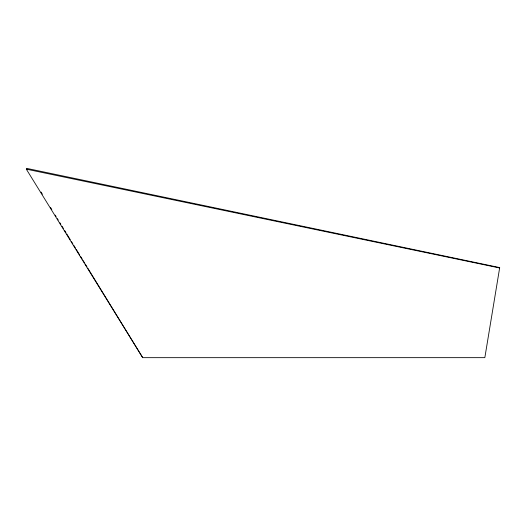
<?xml version="1.0" encoding="UTF-8"?>
<svg xmlns="http://www.w3.org/2000/svg" width="526" height="526" viewBox="0 0 526 526"><rect width="100%" height="100%" fill="white"/><g stroke="black" fill="none" stroke-linecap="round" stroke-linejoin="round"><path stroke-width="0.79" d="M499.608 267.977L26.307 169.155L142.704 357.667L484.84 357.654L499.7 267.589L26.491 168.333L27.352 169.734M41.074 192.089L42.363 194.186M50.509 207.454L51.791 209.552M55.223 215.141L56.085 216.541M57.367 218.632L58.228 220.032M59.944 222.827L60.799 224.221M62.088 226.318L63.37 228.415M64.659 230.506L65.947 232.604M66.802 234.004L70.234 239.593M71.523 241.684L72.805 243.781M73.666 245.182L75.382 247.976M76.237 249.37L79.669 254.959M80.524 256.359L82.24 259.154M83.101 260.548L84.384 262.645M85.245 264.039L86.954 266.833M87.816 268.234L142.704 357.654"/></g></svg>
